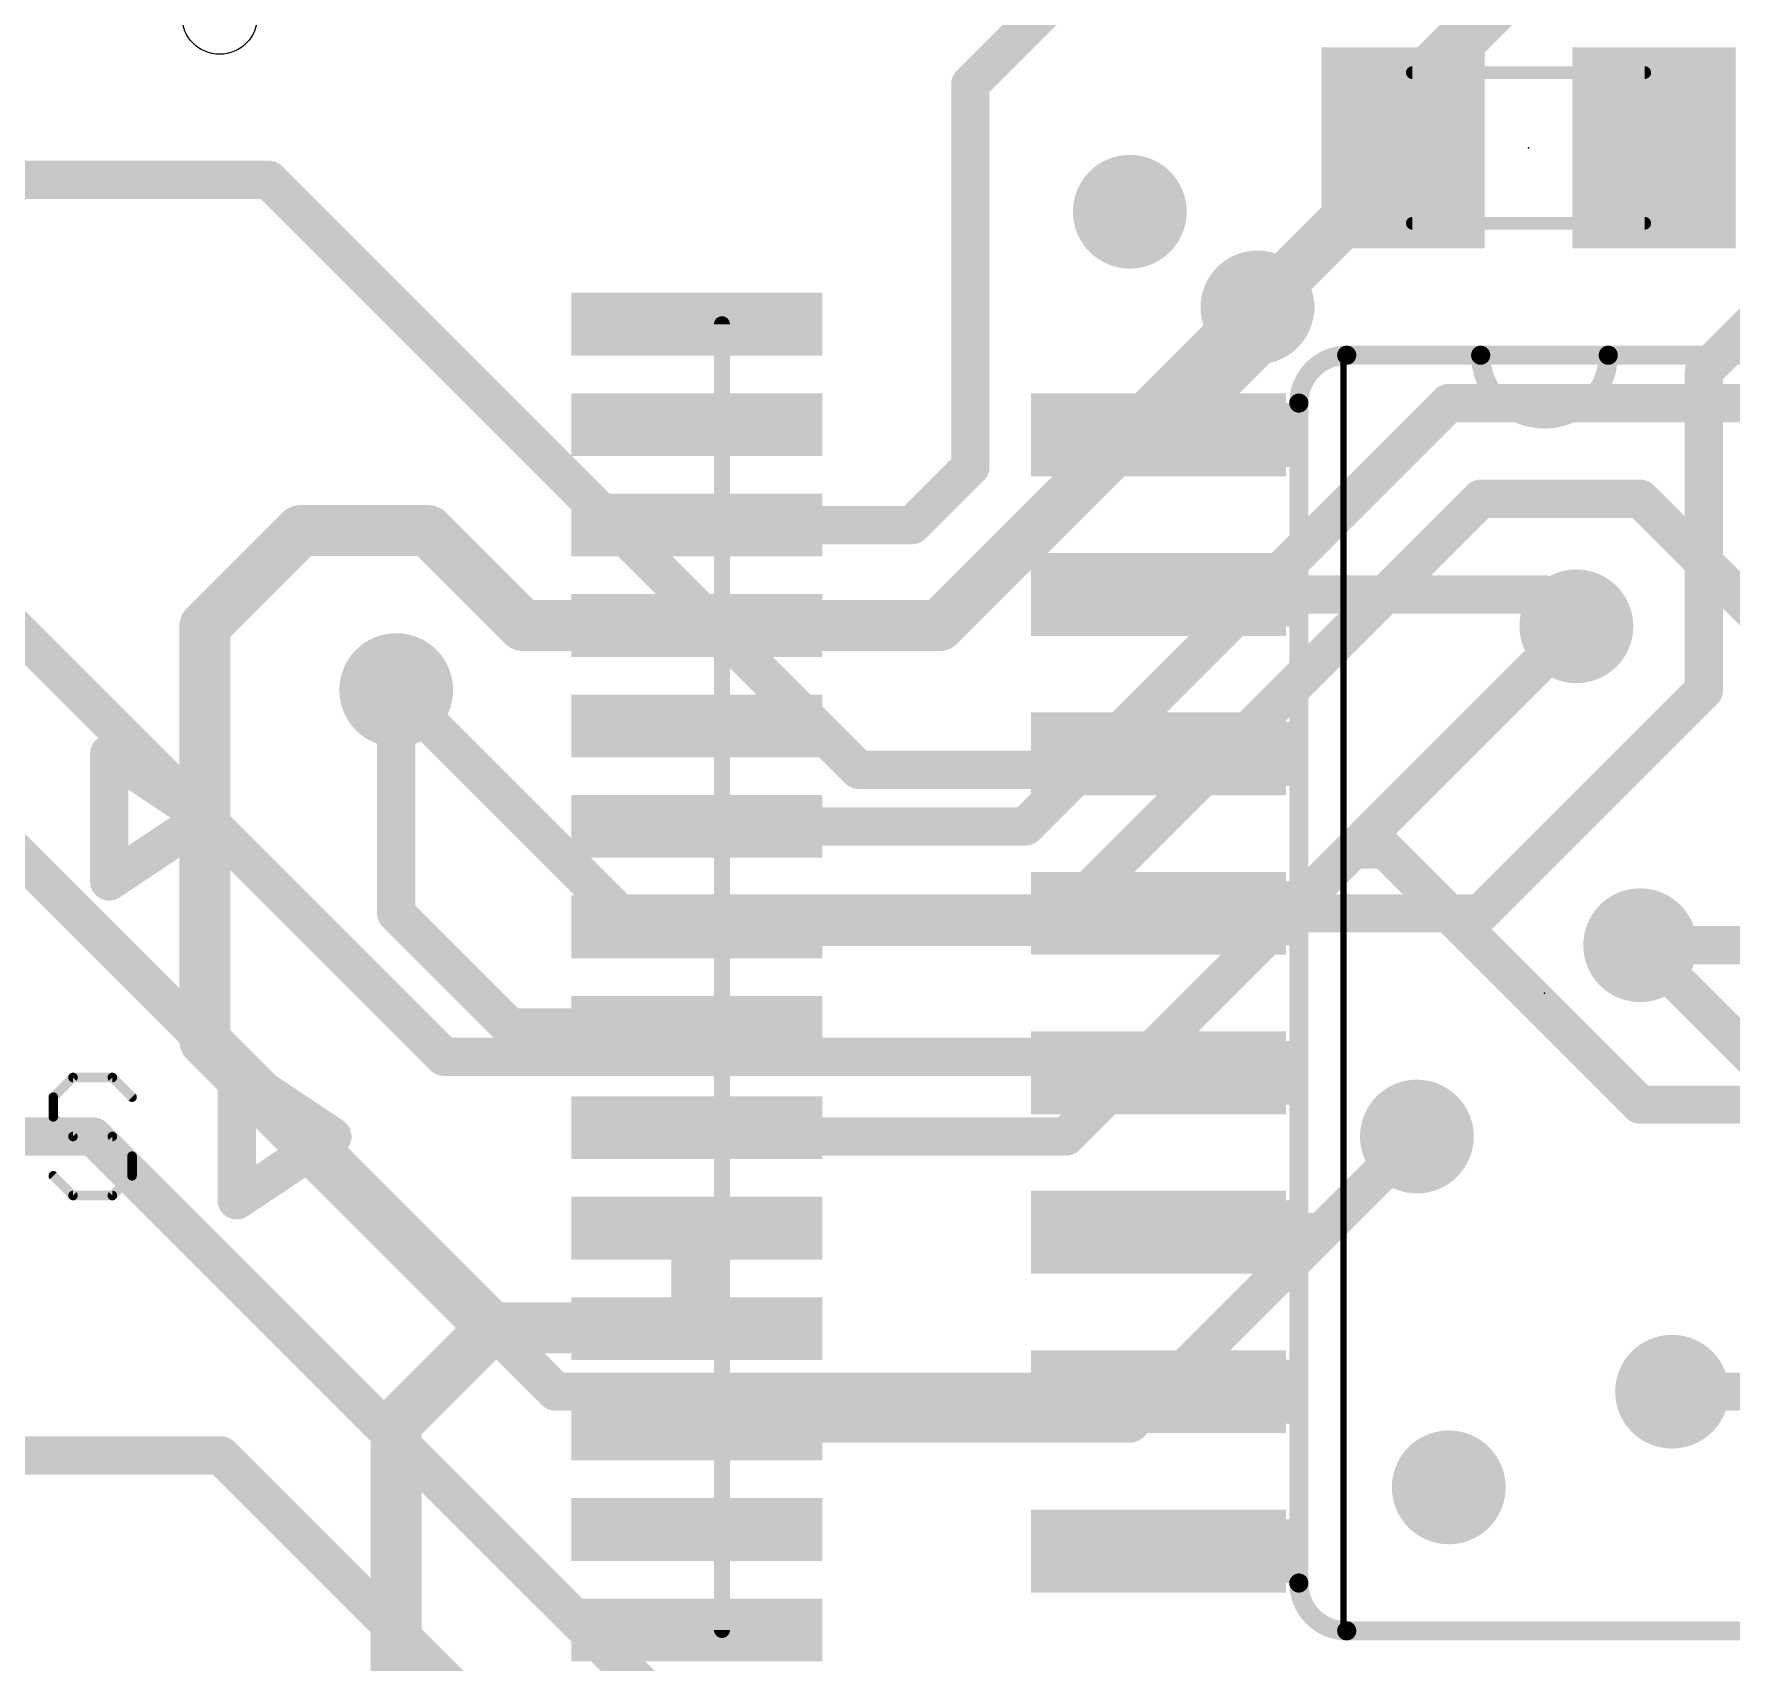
# Model space of a CAD drawing. Extents: x -28.1 to 32.2, y -17.9 to 17.9.
# Drawn here: x -18.38 to -4.86, y -5.46 to 7.51 of the extents above; entities that cross this region are included whole.
import ezdxf

# ---------------------------------------------------------------- set-up
doc = ezdxf.new("R2010")
doc.units = 0
for name, color, linetype in [('1', 12, 'CONTINUOUS'), ('16', 132, 'CONTINUOUS'), ('18', 110, 'CONTINUOUS'), ('20', 53, 'CONTINUOUS'), ('21', 253, 'CONTINUOUS'), ('22', 253, 'CONTINUOUS'), ('23', 53, 'CONTINUOUS'), ('51', 253, 'CONTINUOUS')]:
    doc.layers.add(name, color=color, linetype=linetype)

# ---------------------------------------------------------------- blocks, each defined once
blk = doc.blocks.new('RECT')
blk.add_solid([(-0.5, -0.5), (0.5, -0.5), (-0.5, 0.5), (0.5, 0.5)])
blk = doc.blocks.new('ROUNDV')
at = {"const_width": 0.5}
blk.add_lwpolyline([(0, -0.25, 1), (0, 0.25, 1), (0, -0.25)], format="xyb", dxfattribs=at)

msp = doc.modelspace()

# ---------------------------------------------------------------- linework, layer by layer
at = {"layer": '1'}
for points, const_width in [([(-7.366, 7.112), (-5.08, 9.398)], 0.4064), ([(-7.366, 6.604), (-7.366, 7.112)], 0.4064), ([(-7.62, 6.604), (-7.62, 6.35)], 0.4064), ([(-7.477, 6.604), (-7.62, 6.604)], 0.4064), ([(-7.477, 6.604), (-7.366, 6.604)], 0.4064), ([(-3.302, 6.604), (-5.08, 4.826)], 0.3048), ([(-16.51, 6.35), (-25.4, 6.35)], 0.3048), ([(-11.811, 1.651), (-16.51, 6.35)], 0.3048), ([(-7.62, 6.35), (-8.636, 5.334)], 0.4064), ([(-8.382, 5.334), (-9.398, 4.318)], 0.4064), ([(-8.636, 5.334), (-8.382, 5.334)], 0.4064), ([(-5.08, 4.826), (-5.08, 2.286)], 0.3048), ([(-9.398, 4.318), (-9.4234, 4.318)], 0.4064), ([(-15.113, -0.635), (-19.558, 3.81)], 0.3048), ([(-6.35, 3.048), (-9.4234, 3.048)], 0.3048), ([(-6.096, 2.794), (-6.35, 3.048)], 0.3048), ([(-13.716, 0.508), (-15.494, 2.286)], 0.3048), ([(-5.08, 2.286), (-6.858, 0.508)], 0.3048), ([(-9.4234, 1.778), (-9.2964, 1.651)], 0.3048), ([(-9.2964, 1.651), (-11.811, 1.651)], 0.3048), ([(-9.2964, 1.651), (-9.271, 1.651)], 0.3048), ([(-14.224, -3.302), (-18.796, 1.27)], 0.3048), ([(-9.4234, 0.508), (-13.716, 0.508)], 0.3048), ([(-9.4234, 0.508), (-9.398, 0.508)], 0.3048), ([(-6.858, 0.508), (-9.4234, 0.508)], 0.3048), ([(-5.588, 0.254), (-4.572, -0.762)], 0.3048), ([(-9.398, -0.635), (-15.113, -0.635)], 0.3048), ([(-9.271, -0.762), (-9.398, -0.635)], 0.3048), ([(-9.4234, -0.762), (-9.271, -0.762)], 0.3048), ([(-17.907, -1.27), (-25.4, -1.27)], 0.3048), ([(-13.335, -5.842), (-17.907, -1.27)], 0.3048), ([(-7.366, -1.27), (-8.128, -2.032)], 0.3048), ([(-8.128, -2.032), (-9.4234, -2.032)], 0.3048), ([(-9.398, -3.302), (-14.224, -3.302)], 0.3048), ([(-9.4234, -3.302), (-9.398, -3.302)], 0.3048), ([(-9.398, -3.302), (-9.271, -3.429)], 0.3048), ([(-5.334, -3.302), (-3.2766, -3.302)], 0.3048), ([(-16.891, -3.81), (-25.4, -3.81)], 0.3048), ([(-14.097, -6.604), (-16.891, -3.81)], 0.3048)]:
    msp.add_lwpolyline(points, dxfattribs=dict(at, const_width=const_width))
for points, const_width in [([(-7.2644, 7.112, 1), (-7.4676, 7.112)], 0.2032), ([(-7.4378, 7.1838, 1), (-7.2942, 7.0402)], 0.2032), ([(-7.5184, 6.604, 1), (-7.7216, 6.604)], 0.2032), ([(-7.62, 6.7056, 1), (-7.62, 6.5024)], 0.2032), ([(-7.477, 6.7056, 1), (-7.477, 6.5024)], 0.2032), ([(-7.477, 6.5024, 1), (-7.477, 6.7056)], 0.2032), ([(-7.366, 6.5024, 1), (-7.366, 6.7056)], 0.2032), ([(-7.4676, 6.604, 1), (-7.2644, 6.604)], 0.2032), ([(-16.4561, 6.4039, 1), (-16.5639, 6.2961)], 0.1524), ([(-16.51, 6.2738, 1), (-16.51, 6.4262)], 0.1524), ([(-7.5482, 6.2782, 1), (-7.6918, 6.4218)], 0.2032), ([(-7.7216, 6.35, 1), (-7.5184, 6.35)], 0.2032), ([(-8.636, 5.4356, 1), (-8.636, 5.2324)], 0.2032), ([(-8.7078, 5.4058, 1), (-8.5642, 5.2622)], 0.2032), ([(-8.3102, 5.2622, 1), (-8.4538, 5.4058)], 0.2032), ([(-8.382, 5.2324, 1), (-8.382, 5.4356)], 0.2032), ([(-5.0038, 4.826, 1), (-5.1562, 4.826)], 0.1524), ([(-5.1339, 4.8799, 1), (-5.0261, 4.7721)], 0.1524), ([(-9.4234, 4.4196, 1), (-9.4234, 4.2164)], 0.2032), ([(-9.4698, 4.3898, 1), (-9.3262, 4.2462)], 0.2032), ([(-9.398, 4.2164, 1), (-9.398, 4.4196)], 0.2032), ([(-9.4234, 3.1242, 1), (-9.4234, 2.9718)], 0.1524), ([(-6.2961, 3.1019, 1), (-6.4039, 2.9941)], 0.1524), ([(-6.35, 2.9718, 1), (-6.35, 3.1242)], 0.1524), ([(-6.1499, 2.7401, 1), (-6.0421, 2.8479)], 0.1524), ([(-15.4401, 2.3399, 1), (-15.5479, 2.2321)], 0.1524), ([(-5.0261, 2.2321, 1), (-5.1339, 2.3399)], 0.1524), ([(-5.1562, 2.286, 1), (-5.0038, 2.286)], 0.1524), ([(-9.3695, 1.8319, 1), (-9.4773, 1.7241)], 0.1524), ([(-11.811, 1.7272, 1), (-11.811, 1.5748)], 0.1524), ([(-11.8649, 1.5971, 1), (-11.7571, 1.7049)], 0.1524), ([(-9.2964, 1.7272, 1), (-9.2964, 1.5748)], 0.1524), ([(-9.3503, 1.5971, 1), (-9.2425, 1.7049)], 0.1524), ([(-9.2964, 1.5748, 1), (-9.2964, 1.7272)], 0.1524), ([(-9.271, 1.5748, 1), (-9.271, 1.7272)], 0.1524), ([(-13.716, 0.5842, 1), (-13.716, 0.4318)], 0.1524), ([(-13.7699, 0.4541, 1), (-13.6621, 0.5619)], 0.1524), ([(-9.4234, 0.5842, 1), (-9.4234, 0.4318)], 0.1524), ([(-9.4234, 0.5842, 1), (-9.4234, 0.4318)], 0.1524), ([(-9.4234, 0.4318, 1), (-9.4234, 0.5842)], 0.1524), ([(-9.398, 0.4318, 1), (-9.398, 0.5842)], 0.1524), ([(-6.9119, 0.5619, 1), (-6.8041, 0.4541)], 0.1524), ([(-6.858, 0.4318, 1), (-6.858, 0.5842)], 0.1524), ([(-5.5341, 0.3079, 1), (-5.6419, 0.2001)], 0.1524), ([(-15.113, -0.5588, 1), (-15.113, -0.7112)], 0.1524), ([(-15.1669, -0.6889, 1), (-15.0591, -0.5811)], 0.1524), ([(-9.3441, -0.5811, 1), (-9.4519, -0.6889)], 0.1524), ([(-9.398, -0.7112, 1), (-9.398, -0.5588)], 0.1524), ([(-9.4234, -0.6858, 1), (-9.4234, -0.8382)], 0.1524), ([(-9.3249, -0.8159, 1), (-9.2171, -0.7081)], 0.1524), ([(-9.271, -0.8382, 1), (-9.271, -0.6858)], 0.1524), ([(-17.8531, -1.2161, 1), (-17.9609, -1.3239)], 0.1524), ([(-17.907, -1.3462, 1), (-17.907, -1.1938)], 0.1524), ([(-7.3121, -1.3239, 1), (-7.4199, -1.2161)], 0.1524), ([(-9.4234, -1.9558, 1), (-9.4234, -2.1082)], 0.1524), ([(-8.128, -2.1082, 1), (-8.128, -1.9558)], 0.1524), ([(-8.1819, -1.9781, 1), (-8.0741, -2.0859)], 0.1524), ([(-14.224, -3.2258, 1), (-14.224, -3.3782)], 0.1524), ([(-14.2779, -3.3559, 1), (-14.1701, -3.2481)], 0.1524), ([(-9.4234, -3.2258, 1), (-9.4234, -3.3782)], 0.1524), ([(-9.3441, -3.2481, 1), (-9.4519, -3.3559)], 0.1524), ([(-9.398, -3.3782, 1), (-9.398, -3.2258)], 0.1524), ([(-9.398, -3.3782, 1), (-9.398, -3.2258)], 0.1524), ([(-5.334, -3.2258, 1), (-5.334, -3.3782)], 0.1524), ([(-9.3249, -3.4829, 1), (-9.2171, -3.3751)], 0.1524), ([(-16.8371, -3.7561, 1), (-16.9449, -3.8639)], 0.1524), ([(-16.891, -3.8862, 1), (-16.891, -3.7338)], 0.1524)]:
    msp.add_lwpolyline(points, format="xyb", dxfattribs=dict(at, const_width=const_width))
at = {"layer": '16'}
for points, const_width in [([(-9.652, 8.382), (-10.922, 7.112)], 0.3048), ([(-10.922, 7.112), (-10.922, 4.064)], 0.3048), ([(-8.636, 5.334), (-11.17, 2.8)], 0.4064), ([(-7.112, 4.572), (-10.484, 1.2)], 0.3048), ([(-1.016, 4.572), (-7.112, 4.572)], 0.3048), ([(-10.922, 4.064), (-11.386, 3.6)], 0.3048), ([(-6.858, 3.81), (-10.268, 0.4)], 0.3048), ([(-5.588, 3.81), (-6.858, 3.81)], 0.3048), ([(-4.318, 2.54), (-5.588, 3.81)], 0.3048), ([(-16.256, 3.556), (-17.018, 2.794)], 0.4064), ([(-15.24, 3.556), (-16.256, 3.556)], 0.4064), ([(-14.484, 2.8), (-15.24, 3.556)], 0.4064), ([(-11.386, 3.6), (-13.1, 3.6)], 0.3048), ([(-17.018, 2.794), (-17.018, -0.508)], 0.4064), ([(-13.1, 2.8), (-14.484, 2.8)], 0.4064), ([(-11.17, 2.8), (-13.1, 2.8)], 0.4064), ([(-7.874, 1.016), (-6.096, 2.794)], 0.3048), ([(-15.494, 2.286), (-15.494, 0.508)], 0.3048), ([(-10.484, 1.2), (-13.1, 1.2)], 0.3048), ([(-7.874, 1.016), (-10.16, -1.27)], 0.3048), ([(-7.62, 1.016), (-7.874, 1.016)], 0.3048), ([(-5.588, -1.016), (-7.62, 1.016)], 0.3048), ([(-15.494, 0.508), (-14.586, -0.4)], 0.3048), ([(-10.268, 0.4), (-13.1, 0.4)], 0.3048), ([(-4.318, 0.254), (-5.588, 0.254)], 0.3048), ([(-14.586, -0.4), (-13.1, -0.4)], 0.3048), ([(-17.018, -0.508), (-14.732, -2.794)], 0.4064), ([(-4.318, -1.016), (-5.588, -1.016)], 0.3048), ([(-13.03, -1.27), (-13.1, -1.2)], 0.3048), ([(-10.16, -1.27), (-13.03, -1.27)], 0.3048), ([(-7.366, -1.27), (-9.652, -3.556)], 0.3048), ([(-13.1, -2.686), (-13.1, -2)], 0.4064), ([(-13.208, -2.794), (-13.1, -2.686)], 0.4064), ([(-14.732, -2.794), (-15.494, -3.556)], 0.4064), ([(-14.732, -2.794), (-13.208, -2.794)], 0.4064), ([(-13.208, -2.794), (-13.202, -2.8)], 0.4064), ([(-13.202, -2.8), (-13.1, -2.8)], 0.4064), ([(2.286, -3.302), (-5.334, -3.302)], 0.3048), ([(-15.494, -3.556), (-15.494, -8.382)], 0.4064), ([(-13.056, -3.556), (-13.1, -3.6)], 0.3048), ([(-9.652, -3.556), (-13.056, -3.556)], 0.3048)]:
    msp.add_lwpolyline(points, dxfattribs=dict(at, const_width=const_width))
for points, const_width in [([(-10.8458, 7.112, 1), (-10.9982, 7.112)], 0.1524), ([(-10.9759, 7.1659, 1), (-10.8681, 7.0581)], 0.1524), ([(-8.5642, 5.2622, 1), (-8.7078, 5.4058)], 0.2032), ([(-7.112, 4.6482, 1), (-7.112, 4.4958)], 0.1524), ([(-7.0581, 4.5181, 1), (-7.1659, 4.6259)], 0.1524), ([(-10.8681, 4.0101, 1), (-10.9759, 4.1179)], 0.1524), ([(-10.9982, 4.064, 1), (-10.8458, 4.064)], 0.1524), ([(-6.858, 3.8862, 1), (-6.858, 3.7338)], 0.1524), ([(-6.8041, 3.7561, 1), (-6.9119, 3.8639)], 0.1524), ([(-5.5341, 3.8639, 1), (-5.6419, 3.7561)], 0.1524), ([(-5.588, 3.7338, 1), (-5.588, 3.8862)], 0.1524), ([(-16.256, 3.6576, 1), (-16.256, 3.4544)], 0.2032), ([(-16.1842, 3.4842, 1), (-16.3278, 3.6278)], 0.2032), ([(-15.1682, 3.6278, 1), (-15.3118, 3.4842)], 0.2032), ([(-15.24, 3.4544, 1), (-15.24, 3.6576)], 0.2032), ([(-13.1, 3.6762, 1), (-13.1, 3.5238)], 0.1524), ([(-11.4399, 3.6539, 1), (-11.3321, 3.5461)], 0.1524), ([(-11.386, 3.5238, 1), (-11.386, 3.6762)], 0.1524), ([(-16.9164, 2.794, 1), (-17.1196, 2.794)], 0.2032), ([(-14.484, 2.9016, 1), (-14.484, 2.6984)], 0.2032), ([(-14.5558, 2.7282, 1), (-14.4122, 2.8718)], 0.2032), ([(-13.1, 2.9016, 1), (-13.1, 2.6984)], 0.2032), ([(-13.1, 2.6984, 1), (-13.1, 2.9016)], 0.2032), ([(-11.2418, 2.8718, 1), (-11.0982, 2.7282)], 0.2032), ([(-11.17, 2.6984, 1), (-11.17, 2.9016)], 0.2032), ([(-17.0898, 2.8658, 1), (-16.9462, 2.7222)], 0.2032), ([(-6.0421, 2.7401, 1), (-6.1499, 2.8479)], 0.1524), ([(-15.4178, 2.286, 1), (-15.5702, 2.286)], 0.1524), ([(-13.1, 1.2762, 1), (-13.1, 1.1238)], 0.1524), ([(-10.484, 1.1238, 1), (-10.484, 1.2762)], 0.1524), ([(-10.5379, 1.2539, 1), (-10.4301, 1.1461)], 0.1524), ([(-7.874, 1.0922, 1), (-7.874, 0.9398)], 0.1524), ([(-7.9279, 1.0699, 1), (-7.8201, 0.9621)], 0.1524), ([(-7.8201, 0.9621, 1), (-7.9279, 1.0699)], 0.1524), ([(-7.5661, 1.0699, 1), (-7.6739, 0.9621)], 0.1524), ([(-7.62, 0.9398, 1), (-7.62, 1.0922)], 0.1524), ([(-15.4401, 0.5619, 1), (-15.5479, 0.4541)], 0.1524), ([(-15.5702, 0.508, 1), (-15.4178, 0.508)], 0.1524), ([(-13.1, 0.4762, 1), (-13.1, 0.3238)], 0.1524), ([(-10.268, 0.3238, 1), (-10.268, 0.4762)], 0.1524), ([(-10.3219, 0.4539, 1), (-10.2141, 0.3461)], 0.1524), ([(-5.588, 0.3302, 1), (-5.588, 0.1778)], 0.1524), ([(-14.586, -0.3238, 1), (-14.586, -0.4762)], 0.1524), ([(-14.6399, -0.4539, 1), (-14.5321, -0.3461)], 0.1524), ([(-13.1, -0.4762, 1), (-13.1, -0.3238)], 0.1524), ([(-16.9462, -0.4362, 1), (-17.0898, -0.5798)], 0.2032), ([(-17.1196, -0.508, 1), (-16.9164, -0.508)], 0.2032), ([(-5.588, -0.9398, 1), (-5.588, -1.0922)], 0.1524), ([(-5.6419, -1.0699, 1), (-5.5341, -0.9621)], 0.1524), ([(-13.0461, -1.1461, 1), (-13.1539, -1.2539)], 0.1524), ([(-13.03, -1.1938, 1), (-13.03, -1.3462)], 0.1524), ([(-13.0839, -1.3239, 1), (-12.9761, -1.2161)], 0.1524), ([(-10.2139, -1.2161, 1), (-10.1061, -1.3239)], 0.1524), ([(-10.16, -1.3462, 1), (-10.16, -1.1938)], 0.1524), ([(-7.3121, -1.3239, 1), (-7.4199, -1.2161)], 0.1524), ([(-12.9984, -2, 1), (-13.2016, -2)], 0.2032), ([(-13.0282, -2.7578, 1), (-13.1718, -2.6142)], 0.2032), ([(-14.732, -2.6924, 1), (-14.732, -2.8956)], 0.2032), ([(-14.6602, -2.8658, 1), (-14.8038, -2.7222)], 0.2032), ([(-14.8038, -2.8658, 1), (-14.6602, -2.7222)], 0.2032), ([(-13.1362, -2.7222, 1), (-13.2798, -2.8658)], 0.2032), ([(-13.2798, -2.7222, 1), (-13.1362, -2.8658)], 0.2032), ([(-13.202, -2.6984, 1), (-13.202, -2.9016)], 0.2032), ([(-13.2738, -2.8718, 1), (-13.1302, -2.7282)], 0.2032), ([(-13.208, -2.8956, 1), (-13.208, -2.6924)], 0.2032), ([(-13.2016, -2.686, 1), (-12.9984, -2.686)], 0.2032), ([(-13.1, -2.9016, 1), (-13.1, -2.6984)], 0.2032), ([(-5.334, -3.2258, 1), (-5.334, -3.3782)], 0.1524), ([(-15.3924, -3.556, 1), (-15.5956, -3.556)], 0.2032), ([(-15.5658, -3.4842, 1), (-15.4222, -3.6278)], 0.2032), ([(-13.1539, -3.5461, 1), (-13.0461, -3.6539)], 0.1524), ([(-13.056, -3.4798, 1), (-13.056, -3.6322)], 0.1524), ([(-13.0021, -3.6099, 1), (-13.1099, -3.5021)], 0.1524), ([(-9.7059, -3.5021, 1), (-9.5981, -3.6099)], 0.1524), ([(-9.652, -3.6322, 1), (-9.652, -3.4798)], 0.1524)]:
    msp.add_lwpolyline(points, format="xyb", dxfattribs=dict(at, const_width=const_width))
at = {"layer": '20'}
msp.add_circle((-16.9, 7.65), 0.3, dxfattribs=at)
at = {"layer": '21'}
for points, const_width in [([(-7.9248, 4.953, 0.4142), (-8.3058, 4.572)], 0.1524), ([(-7.9248, 4.9911, 1), (-7.9248, 4.9149)], 0.0762), ([(-7.9248, 4.9149, 1), (-7.9248, 4.9911)], 0.0762), ([(-6.858, 4.9911, 1), (-6.858, 4.9149)], 0.0762), ([(-6.858, 4.953, 1), (-5.842, 4.953)], 0.1524), ([(-6.8199, 4.953, 1), (-6.8961, 4.953)], 0.0762), ([(-6.858, 4.9149, 1), (-6.858, 4.9911)], 0.0762), ([(-5.842, 4.9911, 1), (-5.842, 4.9149)], 0.0762), ([(-5.8039, 4.953, 1), (-5.8801, 4.953)], 0.0762), ([(-5.842, 4.9149, 1), (-5.842, 4.9911)], 0.0762), ([(-7.9375, 4.953, 1), (-7.9629, 4.953)], 0.0254), ([(-8.2677, 4.572, 1), (-8.3439, 4.572)], 0.0762), ([(-8.3439, 4.572, 1), (-8.2677, 4.572)], 0.0762), ([(-17.7038, 1.778, 1), (-17.8562, 1.778)], 0.1524), ([(-17.7377, 1.8414, 1), (-17.8223, 1.7146)], 0.1524), ([(-16.9757, 1.2066, 1), (-17.0603, 1.3334)], 0.1524), ([(-17.0603, 1.2066, 1), (-16.9757, 1.3334)], 0.1524), ([(-17.8223, 0.8254, 1), (-17.7377, 0.6986)], 0.1524), ([(-17.8562, 0.762, 1), (-17.7038, 0.762)], 0.1524), ([(-16.6878, -0.762, 1), (-16.8402, -0.762)], 0.1524), ([(-16.7217, -0.6986, 1), (-16.8063, -0.8254)], 0.1524), ([(-18.068, -0.7802, 1), (-18.068, -0.8183)], 0.0381), ([(-18.0546, -0.8128, 1), (-18.0815, -0.7858)], 0.0381), ([(-17.741, -0.7858, 1), (-17.768, -0.8128)], 0.0381), ([(-17.7545, -0.8183, 1), (-17.7545, -0.7802)], 0.0381), ([(-18.2057, -0.9561, 1), (-18.2438, -0.9561)], 0.0381), ([(-18.2383, -0.9426, 1), (-18.2113, -0.9695)], 0.0381), ([(-17.6112, -0.9695, 1), (-17.5842, -0.9426)], 0.0381), ([(-18.2113, -1.0994, 1), (-18.2383, -1.1263)], 0.0381), ([(-18.2438, -1.1128, 1), (-18.2057, -1.1128)], 0.0381), ([(-15.9597, -1.3334, 1), (-16.0443, -1.2066)], 0.1524), ([(-16.0443, -1.3334, 1), (-15.9597, -1.2066)], 0.1524), ([(-18.068, -1.2506, 1), (-18.068, -1.2887)], 0.0381), ([(-18.0815, -1.2831, 1), (-18.0546, -1.2561)], 0.0381), ([(-17.741, -1.2561, 1), (-17.768, -1.2831)], 0.0381), ([(-17.7545, -1.2887, 1), (-17.7545, -1.2506)], 0.0381), ([(-17.5787, -1.4264, 1), (-17.6168, -1.4264)], 0.0381), ([(-17.6112, -1.4398, 1), (-17.5842, -1.4129)], 0.0381), ([(-18.2113, -1.5697, 1), (-18.2383, -1.5966)], 0.0381), ([(-17.6168, -1.5831, 1), (-17.5787, -1.5831)], 0.0381), ([(-17.5842, -1.5966, 1), (-17.6112, -1.5697)], 0.0381), ([(-18.068, -1.7208, 1), (-18.068, -1.759)], 0.0381), ([(-18.0815, -1.7534, 1), (-18.0546, -1.7264)], 0.0381), ([(-17.768, -1.7264, 1), (-17.741, -1.7534)], 0.0381), ([(-17.7545, -1.759, 1), (-17.7545, -1.7208)], 0.0381), ([(-16.8063, -1.7146, 1), (-16.7217, -1.8414)], 0.1524), ([(-16.8402, -1.778, 1), (-16.6878, -1.778)], 0.1524), ([(-8.3058, -4.826, 0.4142), (-7.9248, -5.207)], 0.1524), ([(-8.2677, -4.826, 1), (-8.3439, -4.826)], 0.0762), ([(-8.3439, -4.826, 1), (-8.2677, -4.826)], 0.0762), ([(-7.9248, -5.1689, 1), (-7.9248, -5.2451)], 0.0762), ([(-7.9248, -5.2451, 1), (-7.9248, -5.1689)], 0.0762), ([(-7.9629, -5.207, 1), (-7.9375, -5.207)], 0.0254)]:
    msp.add_lwpolyline(points, format="xyb", dxfattribs=dict(at, const_width=const_width))
for points, const_width in [([(-6.858, 4.953), (-7.9248, 4.953)], 0.1524), ([(-5.842, 4.953), (-6.858, 4.953)], 0.1524), ([(-4.7752, 4.953), (-5.842, 4.953)], 0.1524), ([(-7.9502, 4.953), (-7.9502, -5.207)], 0.0508), ([(-8.3058, 4.572), (-8.3058, -4.826)], 0.1524), ([(-17.78, 1.778), (-17.78, 0.762)], 0.3048), ([(-17.018, 1.27), (-17.78, 1.778)], 0.3048), ([(-17.78, 0.762), (-17.018, 1.27)], 0.3048), ([(-16.764, -0.762), (-16.764, -1.778)], 0.3048), ([(-16.002, -1.27), (-16.764, -0.762)], 0.3048), ([(-18.068, -0.7993), (-18.2248, -0.9561)], 0.0762), ([(-17.7545, -0.7993), (-18.068, -0.7993)], 0.0762), ([(-17.5977, -0.9561), (-17.7545, -0.7993)], 0.0762), ([(-18.2248, -0.9561), (-18.2248, -1.1128)], 0.0762), ([(-18.2248, -1.1128), (-18.068, -1.2696)], 0.0762), ([(-16.764, -1.778), (-16.002, -1.27)], 0.3048), ([(-18.068, -1.2696), (-17.7545, -1.2696)], 0.0762), ([(-17.7545, -1.2696), (-17.5977, -1.4264)], 0.0762), ([(-17.5977, -1.4264), (-17.5977, -1.5831)], 0.0762), ([(-18.068, -1.7399), (-18.2248, -1.5831)], 0.0762), ([(-17.5977, -1.5831), (-17.7545, -1.7399)], 0.0762), ([(-17.7545, -1.7399), (-18.068, -1.7399)], 0.0762), ([(-7.9248, -5.207), (-4.7752, -5.207)], 0.1524)]:
    msp.add_lwpolyline(points, dxfattribs=dict(at, const_width=const_width))
at = {"layer": '22', "const_width": 0.0635}
for points in [[(-12.8682, 5.2, 1), (-12.9318, 5.2)], [(-12.9318, -5.2, 1), (-12.8682, -5.2)]]:
    msp.add_lwpolyline(points, format="xyb", dxfattribs=at)
at = {"layer": '22', "const_width": 0.127}
msp.add_lwpolyline([(-12.9, -5.2), (-12.9, 5.2)], dxfattribs=at)
at = {"layer": '23'}
for p in [(-6.477, 6.604), (-6.35, -0.127)]:
    msp.add_point(p, dxfattribs=at)
at = {"layer": '51', "const_width": 0.1016}
for points in [[(-7.402, 7.204), (-5.552, 7.204)], [(-5.552, 6.004), (-7.402, 6.004)]]:
    msp.add_lwpolyline(points, dxfattribs=at)
at = {"layer": '51', "const_width": 0.0508}
for points in [[(-7.402, 7.2294, 1), (-7.402, 7.1786)], [(-5.552, 7.1786, 1), (-5.552, 7.2294)], [(-7.402, 6.0294, 1), (-7.402, 5.9786)], [(-5.552, 5.9786, 1), (-5.552, 6.0294)]]:
    msp.add_lwpolyline(points, format="xyb", dxfattribs=at)

# ---------------------------------------------------------------- block references
at = {"layer": '1', "xscale": 1.3, "yscale": 1.6}
for p in [(-7.477, 6.604), (-5.477, 6.604)]:
    msp.add_blockref('RECT', p, dxfattribs=at)
at = {"layer": '1', "xscale": 0.6604, "yscale": 2.032, "rotation": 270}
for p in [(-9.4234, 4.318), (-9.4234, 3.048), (-9.4234, 1.778), (-9.4234, 0.508), (-9.4234, -0.762), (-9.4234, -2.032), (-9.4234, -3.302), (-9.4234, -4.572)]:
    msp.add_blockref('RECT', p, dxfattribs=at)
at = {"layer": '16', "xscale": 2, "yscale": 0.5}
for p in [(-13.1, 5.2), (-13.1, 4.4), (-13.1, 3.6), (-13.1, 2.8), (-13.1, 2), (-13.1, 1.2), (-13.1, 0.4), (-13.1, -0.4), (-13.1, -1.2), (-13.1, -2), (-13.1, -2.8), (-13.1, -3.6), (-13.1, -4.4), (-13.1, -5.2)]:
    msp.add_blockref('RECT', p, dxfattribs=at)
at = {"layer": '18', "xscale": 0.9064, "yscale": 0.9064}
for p in [(-9.652, 6.096), (-9.652, 6.096), (-8.636, 5.334), (-8.636, 5.334), (-6.096, 2.794), (-6.096, 2.794), (-15.494, 2.286), (-15.494, 2.286), (-5.588, 0.254), (-5.588, 0.254), (-7.366, -1.27), (-7.366, -1.27), (-5.334, -3.302), (-5.334, -3.302), (-7.112, -4.064), (-7.112, -4.064)]:
    msp.add_blockref('ROUNDV', p, dxfattribs=at)
at = {"layer": '51', "xscale": 0.5, "yscale": 1.3}
for p in [(-7.227, 6.604), (-5.727, 6.604)]:
    msp.add_blockref('RECT', p, dxfattribs=at)
at = {"layer": '51', "xscale": 0.508, "yscale": 1.143, "rotation": 270}
for p in [(-8.8773, 4.318), (-8.8773, 3.048), (-8.8519, 1.778), (-8.8773, 0.508), (-8.8773, -0.762), (-8.8773, -2.032), (-8.8773, -3.302), (-8.8773, -4.572)]:
    msp.add_blockref('RECT', p, dxfattribs=at)

doc.saveas('drawing.dxf')
